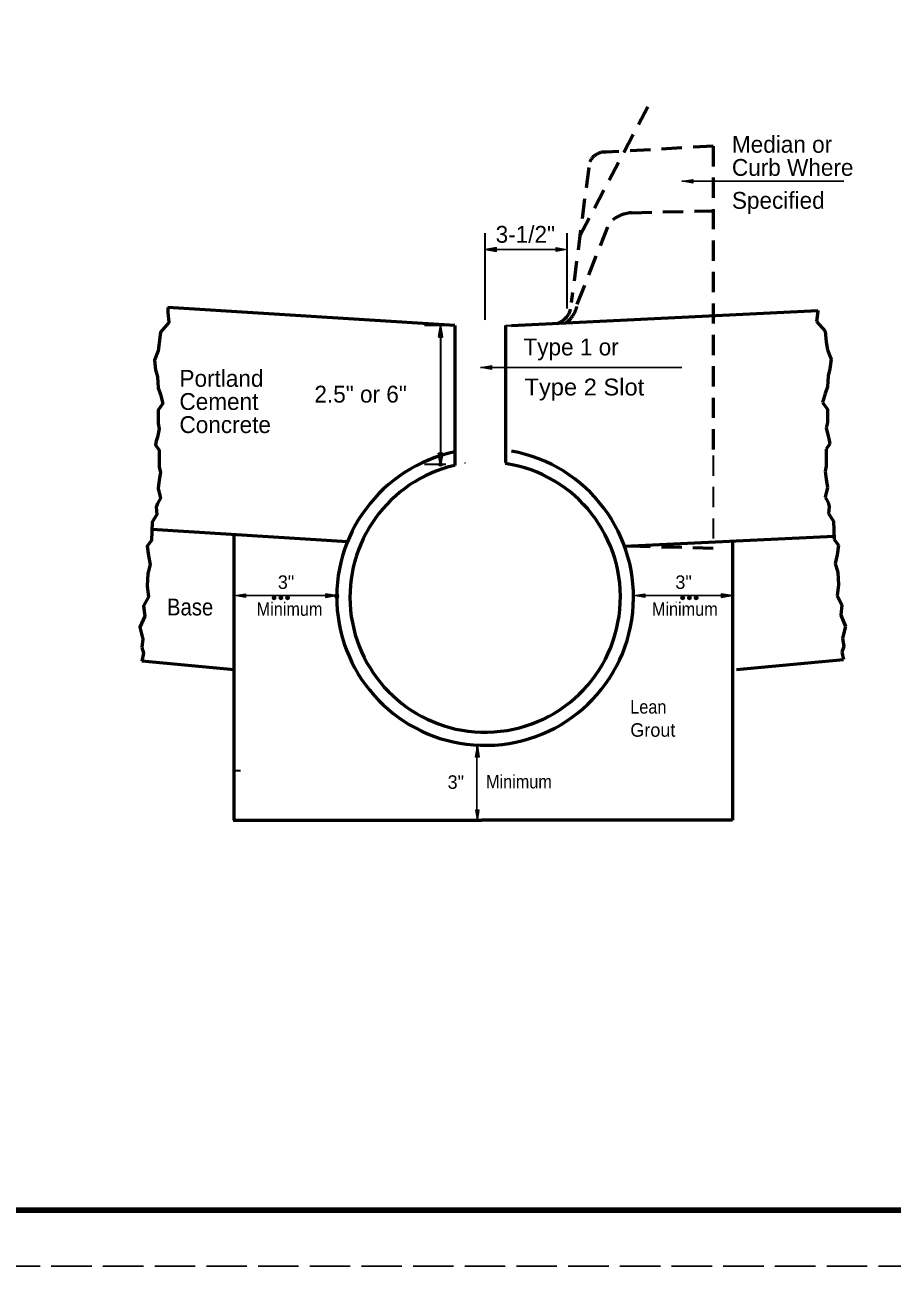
# Model space of a CAD drawing. Extents: x 105.4 to 140.8, y 56.9 to 78.9.
# Drawn here: x 116.11 to 123.83, y 56.87 to 67.92 of the extents above; entities that cross this region are included whole.
import ezdxf

# ---------------------------------------------------------------- set-up
doc = ezdxf.new("R2010")
doc.units = 0
doc.header["$LTSCALE"] = 0.06
doc.header["$PDMODE"] = 32
doc.header["$PDSIZE"] = 0.03
doc.linetypes.add('LONG_DASHED', pattern=[7.5, 6, -1.5])
doc.linetypes.add('MEDIUM_DASHED', pattern=[4.5, 3, -1.5])
for name, color, linetype, lineweight in [('1', 7, 'Continuous', 53), ('2', 7, 'MEDIUM_DASHED', 53), ('3', 7, 'Continuous', 13), ('5', 7, 'Continuous', 25), ('6', 7, 'Continuous', 13)]:
    doc.layers.add(name, color=color, linetype=linetype, lineweight=lineweight)

msp = doc.modelspace()

# ---------------------------------------------------------------- hatches: boundary and pattern name
at = {"layer": '1'}
for points in [[(120.311, 65.90292), (120.311, 65.93625), (120.211, 65.91958), (120.211, 65.91958)], [(120.84183, 65.90292), (120.84183, 65.93625), (120.94183, 65.91958), (120.94183, 65.91958)], [(119.79708, 65.14175), (119.83042, 65.14175), (119.81375, 65.24175), (119.81375, 65.24175)], [(119.79708, 64.10458), (119.83042, 64.10458), (119.81375, 64.00458), (119.81375, 64.00458)], [(118.07725, 62.85425), (118.07725, 62.82092), (117.97725, 62.83758), (117.97725, 62.83758)], [(118.79042, 62.85425), (118.79042, 62.82092), (118.89042, 62.83758), (118.89042, 62.83758)], [(121.6315, 62.85425), (121.6315, 62.82092), (121.5315, 62.83758), (121.5315, 62.83758)], [(122.31158, 62.85425), (122.31158, 62.82092), (122.41158, 62.83758), (122.41158, 62.83758)], [(120.15858, 61.40083), (120.12525, 61.40083), (120.14192, 61.50083), (120.14192, 61.50083)], [(120.15858, 60.92633), (120.12525, 60.92633), (120.14192, 60.82633), (120.14192, 60.82633)]]:
    msp.add_hatch(color=256, dxfattribs=at).paths.add_polyline_path(points)
at = {"layer": '3'}
for points in [[(121.96042, 66.52617), (122.05883, 66.54358), (122.05883, 66.50883), (122.05883, 66.50883)], [(120.16892, 64.86958), (120.26742, 64.887), (120.26742, 64.85225), (120.26742, 64.85225)]]:
    msp.add_hatch(color=256, dxfattribs=at).paths.add_polyline_path(points)

# ---------------------------------------------------------------- linework, layer by layer
at = {"layer": '1', "lineweight": 35}
for p, q in [((120.211, 65.29167), (120.211, 66.06358)), ((120.94183, 65.39442), (120.94183, 66.06358)), ((119.86017, 65.24175), (119.66975, 65.24175)), ((120.39225, 65.24175), (120.44467, 65.24175)), ((119.81375, 65.14175), (119.81375, 64.10458)), ((119.86017, 64.00458), (119.66975, 64.00458)), ((120.39225, 64.02367), (120.39225, 64.01367)), ((118.033, 61.27767), (117.97725, 61.27767))]:
    msp.add_line(p, q, dxfattribs=at)
at = {"layer": '1', "lineweight": 25}
for p, q in [((120.311, 65.91958), (120.84183, 65.91958)), ((118.07725, 62.83758), (118.79042, 62.83758)), ((121.6315, 62.83758), (122.31158, 62.83758)), ((120.13583, 60.87625), (120.13583, 61.4925))]:
    msp.add_line(p, q, dxfattribs=at)
at = {"layer": '1'}
for p, q in [((119.94092, 65.244), (117.38625, 65.40425)), ((120.44467, 65.24175), (123.17075, 65.37567)), ((123.17075, 65.37142), (123.16008, 65.2785)), ((123.17075, 65.37567), (123.17075, 65.37142)), ((119.94092, 65.244), (119.94092, 63.99675)), ((120.39225, 65.24175), (120.39225, 64.02367)), ((123.16008, 65.2785), (123.2355, 65.19258)), ((123.2355, 65.19258), (123.24592, 65.09367)), ((123.24592, 65.09367), (123.25708, 65.025)), ((123.25708, 65.025), (123.28917, 64.944)), ((123.28917, 64.944), (123.27875, 64.85733)), ((123.26283, 64.79358), (123.25708, 64.69575)), ((123.27875, 64.85733), (123.26283, 64.79358)), ((123.25708, 64.69575), (123.2355, 64.63792)), ((123.2355, 64.63792), (123.21392, 64.55725)), ((123.21392, 64.55725), (123.25708, 64.49867)), ((123.25708, 64.49867), (123.25708, 64.37767)), ((123.25708, 64.37767), (123.24592, 64.33217)), ((123.24592, 64.33217), (123.26283, 64.25642)), ((123.26283, 64.25642), (123.27325, 64.222)), ((123.27325, 64.222), (123.27875, 64.18767)), ((123.27875, 64.18767), (123.24592, 64.14108)), ((123.24592, 64.14108), (123.24592, 63.99058)), ((123.24592, 63.99058), (123.2355, 63.94425)), ((123.2355, 63.94425), (123.24592, 63.87558)), ((123.25708, 63.79992), (123.2355, 63.71392)), ((123.24592, 63.87558), (123.25708, 63.79992)), ((123.2355, 63.71392), (123.26283, 63.66758)), ((123.26283, 63.66758), (123.27325, 63.6325)), ((123.27325, 63.6325), (123.2675, 63.56975)), ((123.2675, 63.56975), (123.31075, 63.5)), ((123.31075, 63.5), (123.31642, 63.33833)), ((118.98592, 63.31767), (117.244, 63.42767)), ((117.97725, 60.83792), (117.97725, 63.38142)), ((121.45083, 63.27925), (123.31542, 63.36758)), ((123.31642, 63.33833), (123.35425, 63.28608)), ((122.41158, 63.32483), (122.41158, 60.83792)), ((123.35425, 63.28608), (123.34308, 63.20017)), ((123.34308, 63.20017), (123.32692, 63.12442)), ((123.32692, 63.12442), (123.3485, 63.04375)), ((123.3485, 63.04375), (123.35425, 62.93358)), ((123.35425, 62.93358), (123.34308, 62.8355)), ((123.34308, 62.8355), (123.38625, 62.75483)), ((123.38625, 62.75483), (123.37583, 62.66267)), ((123.37583, 62.66267), (123.41825, 62.564)), ((123.41825, 62.564), (123.392, 62.45992)), ((123.392, 62.45992), (123.40242, 62.38525)), ((123.40242, 62.38525), (123.38625, 62.33342)), ((123.38625, 62.33342), (123.39933, 62.268)), ((117.97725, 62.17825), (117.15683, 62.25533)), ((122.44883, 62.17858), (123.39933, 62.268)), ((117.96767, 60.83792), (120.17833, 60.83792)), ((122.41158, 60.83792), (120.17833, 60.83792))]:
    msp.add_line(p, q, dxfattribs=at)
at = {"layer": '1', "lineweight": 13}
for p, q in [((120.02975, 64.02367), (120.02975, 64.01367)), ((121.91408, 62.7805), (121.91408, 62.78375))]:
    msp.add_line(p, q, dxfattribs=at)
at = {"layer": '1', "linetype": 'LONG_DASHED', "lineweight": 25}
msp.add_line((140.63017, 56.86758), (105.43017, 56.86758), dxfattribs=at)
at = {"layer": '1', "lineweight": 158}
msp.add_lwpolyline([(140.54683, 78.36758), (140.54683, 57.36758), (108.04683, 57.36758)], dxfattribs=at)
at = {"layer": '1', "lineweight": 13}
for points in [[(120.311, 65.90292), (120.311, 65.93625), (120.211, 65.91958), (120.211, 65.91958)], [(120.84183, 65.90292), (120.84183, 65.93625), (120.94183, 65.91958), (120.94183, 65.91958)], [(118.07725, 62.85425), (118.07725, 62.82092), (117.97725, 62.83758), (117.97725, 62.83758)], [(118.79042, 62.85425), (118.79042, 62.82092), (118.89042, 62.83758), (118.89042, 62.83758)], [(121.6315, 62.85425), (121.6315, 62.82092), (121.5315, 62.83758), (121.5315, 62.83758)], [(122.31158, 62.85425), (122.31158, 62.82092), (122.41158, 62.83758), (122.41158, 62.83758)], [(120.15858, 61.40083), (120.12525, 61.40083), (120.14192, 61.50083), (120.14192, 61.50083)], [(120.15858, 60.92633), (120.12525, 60.92633), (120.14192, 60.82633), (120.14192, 60.82633)]]:
    msp.add_lwpolyline(points, close=True, dxfattribs=at)
at = {"layer": '1'}
for points in [[(117.38625, 65.40425), (117.38625, 65.36275), (117.39692, 65.26983), (117.32142, 65.18392), (117.31108, 65.085), (117.29983, 65.01625), (117.26783, 64.93533), (117.27825, 64.84867), (117.29408, 64.78492), (117.29983, 64.68708), (117.32142, 64.62925), (117.34308, 64.54858), (117.29983, 64.49), (117.29983, 64.369), (117.31108, 64.32342), (117.29408, 64.24767), (117.28375, 64.21333), (117.27825, 64.179), (117.31108, 64.13242), (117.31108, 63.98192), (117.32142, 63.93558), (117.31108, 63.86692), (117.29983, 63.79117), (117.32142, 63.70525), (117.29408, 63.65892), (117.28375, 63.62383), (117.28942, 63.56108), (117.24625, 63.49133), (117.2405, 63.32967), (117.20275, 63.27733), (117.21392, 63.1915), (117.23008, 63.11575), (117.20842, 63.03508), (117.20275, 62.92492), (117.21392, 62.82683), (117.17075, 62.74617), (117.18108, 62.654), (117.13875, 62.55533), (117.165, 62.45125), (117.15458, 62.37658)], [(117.15458, 62.37658), (117.17075, 62.32475), (117.15683, 62.25533)]]:
    msp.add_lwpolyline(points, dxfattribs=at)
at = {"layer": '1', "lineweight": 35}
for points in [[(119.79708, 65.14175), (119.83042, 65.14175), (119.81375, 65.24175), (119.81375, 65.24175)], [(119.79708, 64.10458), (119.83042, 64.10458), (119.81375, 64.00458), (119.81375, 64.00458)]]:
    msp.add_lwpolyline(points, close=True, dxfattribs=at)
at = {"layer": '1'}
for centre, radius, start, end in [((120.21018, 62.82468), 1.31984, 101.77274, 268.24941), ((120.21178, 62.82468), 1.31984, 268.18246, 79.83575), ((120.21018, 62.82468), 1.20261, 102.9393, 268.18021), ((120.21178, 62.82468), 1.20261, 268.10673, 81.36935)]:
    msp.add_arc(centre, radius, start, end, dxfattribs=at)
at = {"layer": '2'}
for p, q in [((121.05392, 66.03992), (121.66242, 67.19758)), ((122.2405, 66.83925), (121.28842, 66.78517)), ((122.2405, 66.83925), (122.2405, 64.08492)), ((121.13217, 66.648), (120.97758, 65.44725)), ((121.51358, 66.24583), (122.2405, 66.26483)), ((121.03108, 65.43367), (121.31675, 66.15658)), ((122.2405, 63.25767), (121.45083, 63.27925))]:
    msp.add_line(p, q, dxfattribs=at)
at = {"layer": '2', "lineweight": 35}
msp.add_line((122.2405, 64.08492), (122.2405, 63.25767), dxfattribs=at)
at = {"layer": '2'}
for centre, radius, start, end in [((121.27232, 66.64588), 0.14019, 83.3862, 179.12751), ((121.53152, 65.94448), 0.3019, 93.40118, 135.36212), ((120.79478, 65.43562), 0.18314, 288.31448, 3.62049), ((120.78085, 65.46988), 0.25286, 306.09551, 351.76274)]:
    msp.add_arc(centre, radius, start, end, dxfattribs=at)
at = {"layer": '3', "lineweight": 25}
for p, q in [((121.96042, 66.52625), (123.40208, 66.52625)), ((120.16892, 64.86958), (121.96242, 64.86958))]:
    msp.add_line(p, q, dxfattribs=at)
at = {"layer": '3'}
for points in [[(121.96042, 66.52617), (122.05883, 66.54358), (122.05883, 66.50883), (122.05883, 66.50883)], [(120.16892, 64.86958), (120.26742, 64.887), (120.26742, 64.85225), (120.26742, 64.85225)]]:
    msp.add_lwpolyline(points, close=True, dxfattribs=at)
at = {"layer": '5'}
for p in [(118.33308, 62.81875), (118.39308, 62.81875), (118.45308, 62.81875), (121.96883, 62.81875), (122.02883, 62.81875), (122.08883, 62.81875)]:
    msp.add_point(p, dxfattribs=at)
at = {"layer": '6'}
for p, q in [((120.94183, 65.91958), (120.94192, 65.91958)), ((120.94183, 65.34442), (120.94192, 65.34442)), ((120.211, 65.24167), (120.21108, 65.24167)), ((117.97725, 62.83758), (117.97733, 62.83758)), ((121.5315, 62.83758), (121.53158, 62.83758)), ((122.41158, 62.83758), (122.41167, 62.83758)), ((122.41158, 62.83758), (122.41167, 62.83758))]:
    msp.add_line(p, q, dxfattribs=at)
at = {"layer": '6', "lineweight": 35}
for p, q in [((119.91017, 65.24175), (119.91025, 65.24175)), ((119.91017, 64.00458), (119.91025, 64.00458))]:
    msp.add_line(p, q, dxfattribs=at)
at = {"layer": '6'}
for p in [(119.81375, 64.00458), (118.89042, 62.83758), (118.89042, 62.82775)]:
    msp.add_point(p, dxfattribs=at)

# ---------------------------------------------------------------- texts
at = {"layer": '1'}
for s, height, p in [('3-1/2"', 0.15, (120.30442, 65.97958)), ('3"', 0.12, (118.36575, 62.89758)), ('3"', 0.12, (121.90358, 62.89758)), ('3"', 0.12, (119.87692, 61.11767))]:
    msp.add_text(s, height=height, dxfattribs=at).set_placement(p)
at = {"layer": '3'}
for s, height, p in [('Median or', 0.15, (122.40717, 66.78067)), ('Curb Where', 0.15, (122.40717, 66.57508)), ('Specified', 0.15, (122.40717, 66.28175)), ('Type 1 or', 0.15, (120.55225, 64.97642)), ('Portland', 0.15, (117.49075, 64.69658)), ('2.5" or 6"', 0.15, (118.6915, 64.55642)), ('Cement', 0.15, (117.49075, 64.49092)), ('Concrete', 0.15, (117.49075, 64.28517)), ('Grout', 0.12, (121.50267, 61.58133))]:
    msp.add_text(s, height=height, dxfattribs=at).set_placement(p)
for s, height, width, p in [('Type 2 Slot', 0.15, 1.05, (120.56133, 64.61983)), ('Base', 0.15, 0.9, (117.37967, 62.66125)), ('Minimum', 0.12, 0.9, (118.17742, 62.65808)), ('Minimum', 0.12, 0.9, (121.695, 62.65808)), ('Lean', 0.12, 0.9, (121.50267, 61.787)), ('Minimum', 0.12, 0.9, (120.21867, 61.1215))]:
    msp.add_text(s, height=height, dxfattribs=dict(at, width=width)).set_placement(p)

doc.saveas('drawing.dxf')
